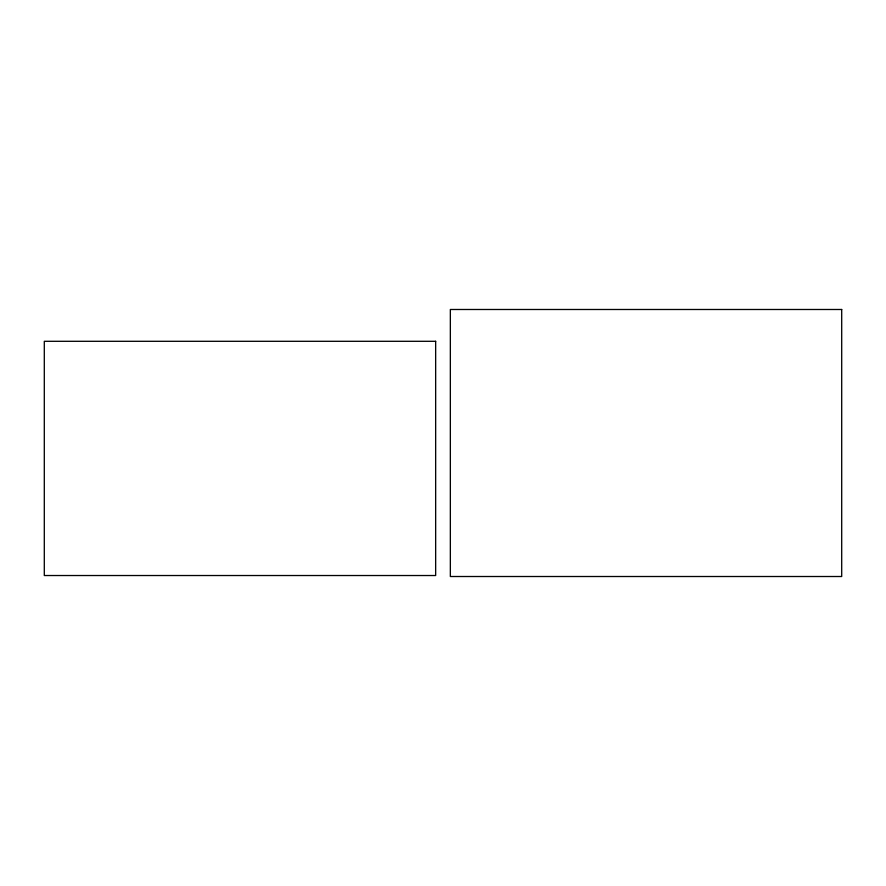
<?xml version="1.0" encoding="UTF-8"?>
<svg xmlns="http://www.w3.org/2000/svg" width="886" height="886" viewBox="0 0 886 886"><rect width="100%" height="100%" fill="white"/><g stroke="black" fill="none" stroke-linecap="round" stroke-linejoin="round"><path stroke-width="1.33" d="M841.7 309.491L450.343 309.491L450.343 576.509L841.7 576.509L841.7 309.491M435.657 341.298L44.3 341.298L44.3 575.523L435.657 575.523L435.657 341.298"/></g></svg>
